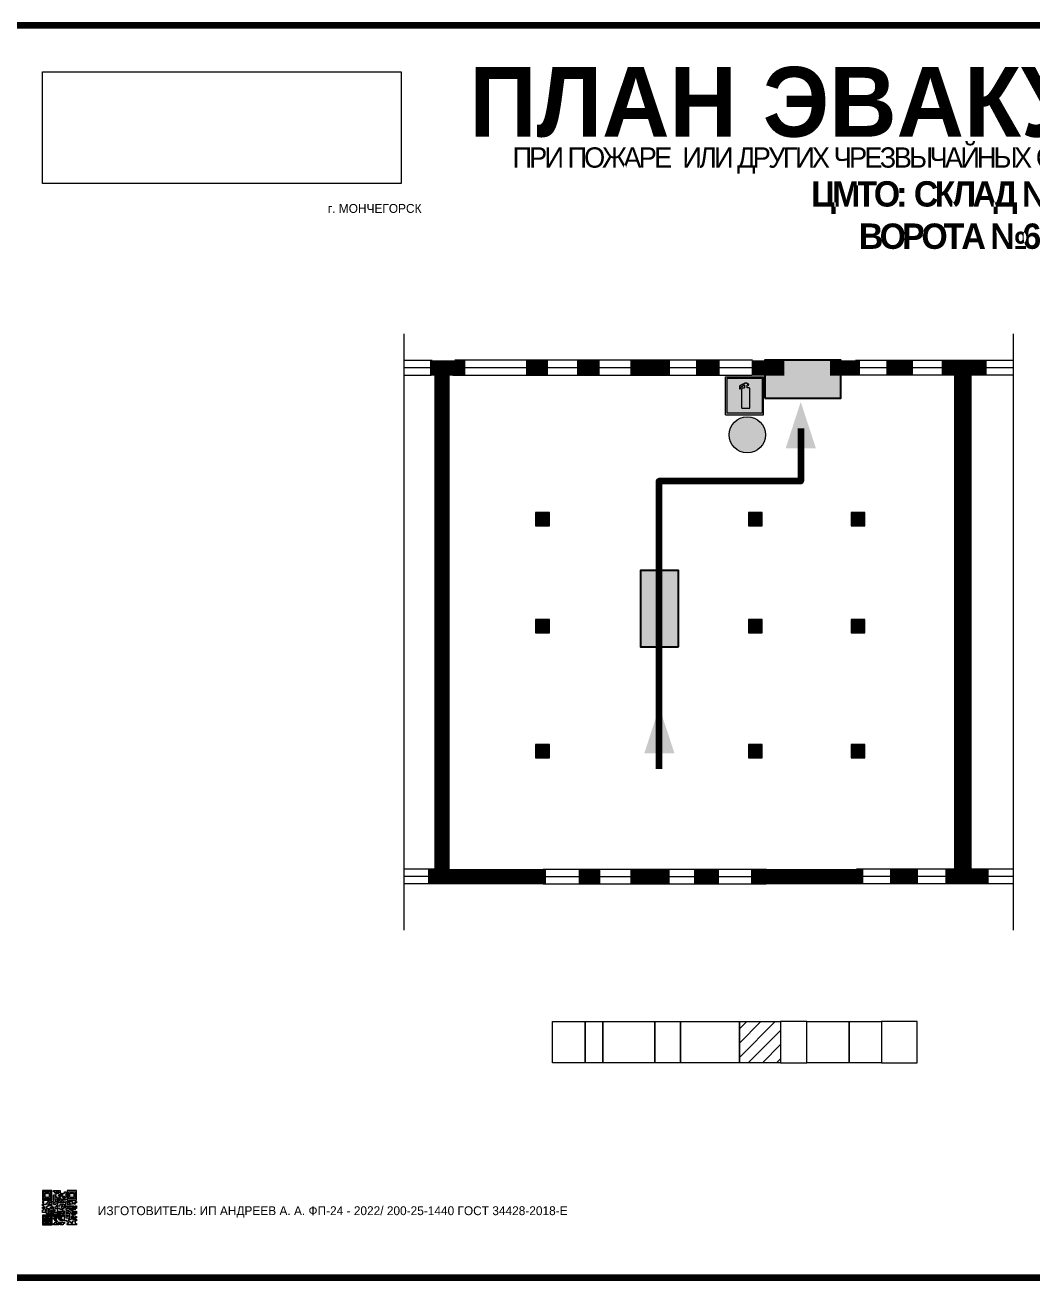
# Model space of a CAD drawing. Header units: millimetres. Extents: x 13810 to 67229, y 12374 to 21950.
# Drawn here: x 31305.3 to 31622.7, y 18692 to 19087 of the extents above; entities that cross this region are included whole.
import ezdxf

# ---------------------------------------------------------------- set-up
doc = ezdxf.new("R2010")
doc.units = ezdxf.units.MM
doc.layers.add('План_Штампы', color=7, linetype='Continuous')
doc.styles.add('обычный', font='arial.ttf')
picture_1 = doc.add_image_def('image1.jpg', size_in_pixel=(337, 105))

# ---------------------------------------------------------------- blocks, each defined once
blk = doc.blocks.new('QR')
at = {"lineweight": 0}
h = blk.add_hatch(color=256, dxfattribs=at)
h.dxf.hatch_style = 1
h.paths.add_polyline_path([(9241.16, 2687.38), (9242.01, 2687.38), (9242.01, 2687.83), (9241.59, 2687.83), (9241.59, 2688.68), (9239.45, 2688.68), (9239.45, 2688.25), (9239.86, 2688.25), (9239.86, 2687.83), (9240.29, 2687.83), (9240.29, 2688.25), (9241.16, 2688.25), (9241.16, 2687.83), (9240.29, 2687.83), (9240.29, 2687.38), (9239.45, 2687.38), (9239.45, 2685.22), (9238.57, 2685.22), (9238.57, 2684.8), (9239.02, 2684.8), (9239.02, 2684.37), (9238.13, 2684.37), (9238.13, 2683.92), (9239.02, 2683.92), (9239.02, 2683.5), (9239.44, 2683.5), (9239.44, 2682.64), (9239.87, 2682.64), (9239.87, 2682.18), (9239.44, 2682.18), (9239.44, 2682.64), (9238.13, 2682.64), (9238.13, 2681.76), (9237.71, 2681.76), (9237.71, 2682.64), (9238.13, 2682.64), (9238.13, 2683.07), (9237.27, 2683.07), (9237.27, 2683.51), (9237.71, 2683.51), (9237.71, 2684.37), (9238.13, 2684.37), (9238.13, 2685.22), (9237.71, 2685.22), (9237.71, 2684.8), (9237.28, 2684.8), (9237.28, 2684.38), (9235.98, 2684.38), (9235.98, 2683.92), (9236.4, 2683.92), (9236.4, 2683.49), (9236.84, 2683.49), (9236.84, 2683.07), (9236.4, 2683.07), (9236.4, 2682.64), (9235.98, 2682.64), (9235.98, 2681.76), (9237.29, 2681.76), (9237.29, 2681.33), (9239.43, 2681.33), (9239.43, 2681.76), (9240.74, 2681.76), (9240.74, 2683.05), (9239.87, 2683.05), (9239.87, 2683.5), (9240.29, 2683.5), (9240.29, 2683.91), (9240.74, 2683.91), (9240.74, 2684.81), (9240.29, 2684.81), (9240.29, 2684.79), (9240.29, 2684.37), (9239.45, 2684.37), (9239.45, 2684.8), (9239.87, 2684.8), (9239.87, 2685.21), (9240.74, 2685.21), (9240.74, 2686.1), (9240.29, 2686.1), (9240.29, 2685.64), (9239.86, 2685.64), (9239.86, 2686.95), (9240.29, 2686.95), (9240.29, 2686.52), (9240.74, 2686.52), (9240.74, 2686.1), (9241.16, 2686.1), (9241.16, 2686.53), (9241.59, 2686.53), (9241.59, 2686.1), (9242.02, 2686.1), (9242.02, 2685.21), (9241.59, 2685.21), (9241.59, 2686.1), (9241.16, 2686.1), (9241.16, 2685.21), (9240.74, 2685.21), (9240.74, 2684.81), (9242.89, 2684.81), (9242.89, 2685.22), (9242.47, 2685.22), (9242.47, 2686.11), (9242.89, 2686.11), (9242.89, 2686.52), (9242.46, 2686.52), (9242.46, 2686.95), (9242.89, 2686.95), (9242.89, 2686.52), (9243.32, 2686.52), (9243.32, 2688.26), (9242.9, 2688.26), (9242.9, 2687.83), (9242.47, 2687.83), (9242.47, 2687.38), (9242.01, 2687.38), (9242.01, 2686.94), (9241.16, 2686.94)])
h.paths.add_polyline_path([(9239.02, 2682.18), (9239.02, 2681.76), (9238.54, 2681.76), (9238.54, 2682.18)], flags=16)
h.paths.add_polyline_path([(9237.27, 2682.65), (9237.27, 2682.19), (9236.83, 2682.19), (9236.83, 2682.65)], flags=16)
h = blk.add_hatch(color=256, dxfattribs=at)
h.dxf.hatch_style = 1
h.paths.add_polyline_path([(9238.15, 2687.83), (9236.83, 2687.83), (9236.83, 2686.52), (9238.15, 2686.52)], flags=0)
h.paths.add_polyline_path([(9239.01, 2685.65), (9239.01, 2688.68), (9235.98, 2688.68), (9235.98, 2685.65)])
h.paths.add_polyline_path([(9236.41, 2686.1), (9236.41, 2688.26), (9238.56, 2688.26), (9238.56, 2686.1)], flags=16)
h.paths.add_polyline_path([(9236.83, 2686.52), (9236.83, 2687.83), (9238.15, 2687.83), (9238.15, 2686.52)], flags=0)
h = blk.add_hatch(color=256, dxfattribs=at)
h.dxf.hatch_style = 1
h.paths.add_polyline_path([(9243.32, 2686.11), (9242.89, 2686.11), (9242.89, 2685.64), (9243.32, 2685.64)])
h.paths.add_polyline_path([(9239.02, 2683.07), (9239.02, 2683.5), (9238.56, 2683.5), (9238.56, 2683.07)])
h.paths.add_polyline_path([(9236.4, 2684.8), (9236.4, 2685.22), (9235.98, 2685.22), (9235.98, 2684.8)])
h.paths.add_polyline_path([(9236.4, 2683.07), (9236.4, 2683.49), (9235.98, 2683.49), (9235.98, 2683.07)])
h = blk.add_hatch(color=256, dxfattribs=at)
h.dxf.hatch_style = 1
h.paths.add_polyline_path([(9238.15, 2686.52), (9238.15, 2687.83), (9236.83, 2687.83), (9236.83, 2686.52)])
h.paths.add_polyline_path([(9245.91, 2686.52), (9245.91, 2687.83), (9244.59, 2687.83), (9244.59, 2686.52)], flags=0)
h.paths.add_polyline_path([(9246.77, 2685.65), (9246.77, 2688.68), (9243.74, 2688.68), (9243.74, 2685.65)])
h.paths.add_polyline_path([(9244.17, 2686.1), (9244.17, 2688.26), (9246.32, 2688.26), (9246.32, 2686.1)], flags=16)
h.paths.add_polyline_path([(9244.59, 2686.52), (9244.59, 2687.83), (9245.91, 2687.83), (9245.91, 2686.52)], flags=0)
h = blk.add_hatch(color=256, dxfattribs=at)
h.dxf.hatch_style = 1
h.paths.add_polyline_path([(9240.75, 2681.76), (9240.75, 2681.35), (9241.17, 2681.35), (9241.17, 2681.76)])
h.paths.add_polyline_path([(9241.6, 2682.18), (9241.17, 2682.18), (9241.17, 2681.76), (9241.6, 2681.76)])
h.paths.add_polyline_path([(9242.47, 2681.34), (9242.47, 2682.19), (9242.02, 2682.19), (9242.02, 2681.76), (9241.6, 2681.76), (9241.6, 2681.34)])
h.paths.add_polyline_path([(9239.87, 2678.3), (9239.44, 2678.3), (9239.44, 2677.89), (9241.17, 2677.89), (9241.17, 2678.3), (9240.28, 2678.3), (9240.28, 2678.73), (9239.87, 2678.73)])
h.paths.add_polyline_path([(9240.75, 2678.73), (9240.75, 2679.19), (9240.28, 2679.19), (9240.28, 2678.73)])
h.paths.add_polyline_path([(9241.6, 2678.73), (9241.17, 2678.73), (9241.17, 2678.3), (9241.6, 2678.3)])
h.paths.add_polyline_path([(9242.02, 2678.3), (9241.6, 2678.3), (9241.6, 2677.89), (9242.48, 2677.89), (9242.48, 2678.31), (9242.9, 2678.31), (9242.9, 2678.73), (9242.02, 2678.73)])
h.paths.add_polyline_path([(9246.36, 2684.37), (9246.36, 2684.79), (9245.93, 2684.79), (9245.93, 2684.37)])
h.paths.add_polyline_path([(9246.78, 2685.2), (9246.36, 2685.2), (9246.36, 2684.79), (9246.78, 2684.79)])
h.paths.add_polyline_path([(9245.91, 2687.83), (9244.59, 2687.83), (9244.59, 2686.52), (9245.91, 2686.52)])
h = blk.add_hatch(color=256, dxfattribs=at)
h.dxf.hatch_style = 1
h.paths.add_polyline_path([(9243.32, 2682.64), (9243.32, 2683.07), (9244.62, 2683.07), (9244.62, 2684.37), (9243.74, 2684.37), (9243.74, 2684.8), (9244.62, 2684.8), (9244.62, 2684.37), (9245.48, 2684.37), (9245.48, 2685.22), (9243.32, 2685.22), (9243.32, 2683.5), (9242.89, 2683.5), (9242.89, 2683.06), (9242.01, 2683.06), (9242.01, 2683.91), (9242.47, 2683.91), (9242.47, 2683.5), (9242.89, 2683.5), (9242.89, 2684.38), (9241.59, 2684.38), (9241.59, 2683.91), (9240.74, 2683.91), (9240.74, 2683.05), (9241.59, 2683.05), (9241.59, 2682.64), (9242.47, 2682.64), (9242.47, 2682.19), (9242.91, 2682.19), (9242.91, 2681.34), (9242.48, 2681.34), (9242.48, 2680.91), (9242.91, 2680.91), (9242.91, 2679.17), (9243.75, 2679.17), (9243.75, 2678.73), (9244.2, 2678.73), (9244.2, 2678.3), (9243.75, 2678.3), (9243.75, 2677.88), (9246.78, 2677.88), (9246.78, 2678.3), (9246.35, 2678.3), (9246.35, 2679.19), (9245.48, 2679.19), (9245.48, 2678.31), (9245.05, 2678.31), (9245.05, 2678.73), (9244.62, 2678.73), (9244.62, 2679.19), (9244.2, 2679.19), (9244.2, 2679.61), (9245.05, 2679.61), (9245.05, 2680.46), (9245.48, 2680.46), (9245.48, 2681.34), (9245.04, 2681.34), (9245.04, 2681.76), (9244.63, 2681.76), (9244.63, 2682.19), (9244.21, 2682.19), (9244.21, 2681.76), (9243.32, 2681.76), (9243.32, 2682.19), (9244.21, 2682.19), (9244.21, 2682.64)])
h.paths.add_polyline_path([(9243.75, 2683.49), (9243.75, 2683.92), (9244.21, 2683.92), (9244.21, 2683.49)], flags=16)
h.paths.add_polyline_path([(9243.32, 2681.34), (9244.63, 2681.34), (9244.63, 2680.04), (9243.32, 2680.04)], flags=16)
h.paths.add_polyline_path([(9243.76, 2680.89), (9244.18, 2680.89), (9244.18, 2680.48), (9243.76, 2680.48)], flags=0)
h = blk.add_hatch(color=256, dxfattribs=at)
h.dxf.hatch_style = 1
h.paths.add_polyline_path([(9246.36, 2683.07), (9246.78, 2683.07), (9246.78, 2683.92), (9246.36, 2683.92), (9246.36, 2683.49), (9245.92, 2683.49), (9245.92, 2683.92), (9245.06, 2683.92), (9245.06, 2683.49), (9245.48, 2683.49), (9245.48, 2683.07), (9244.62, 2683.07), (9244.62, 2682.65), (9245.05, 2682.65), (9245.05, 2682.18), (9245.48, 2682.18), (9245.48, 2682.65), (9246.36, 2682.65)])
h.paths.add_polyline_path([(9246.78, 2682.18), (9246.36, 2682.18), (9246.36, 2681.75), (9245.92, 2681.75), (9245.92, 2682.18), (9245.48, 2682.18), (9245.48, 2681.34), (9245.48, 2681.34), (9245.94, 2681.34), (9245.94, 2680.91), (9246.36, 2680.91), (9246.36, 2681.34), (9246.78, 2681.34)])
h = blk.add_hatch(color=256, dxfattribs=at)
h.dxf.hatch_style = 1
h.paths.add_polyline_path([(9235.98, 2680.9), (9235.98, 2677.86), (9239.02, 2677.86), (9239.02, 2680.9)])
h.paths.add_polyline_path([(9238.57, 2680.48), (9238.57, 2678.32), (9236.41, 2678.32), (9236.41, 2680.48)], flags=16)
h.paths.add_polyline_path([(9238.15, 2680.05), (9238.15, 2678.74), (9236.83, 2678.74), (9236.83, 2680.05)], flags=0)
h = blk.add_hatch(color=256, dxfattribs=at)
h.dxf.hatch_style = 1
h.paths.add_polyline_path([(9238.15, 2680.05), (9236.83, 2680.05), (9236.83, 2678.74), (9238.15, 2678.74)])
h = blk.add_hatch(color=256, dxfattribs=at)
h.dxf.hatch_style = 1
h.paths.add_polyline_path([(9242.02, 2680.46), (9242.48, 2680.46), (9242.48, 2680.91), (9241.58, 2680.91), (9241.58, 2681.35), (9241.17, 2681.35), (9241.17, 2680.91), (9240.75, 2680.91), (9240.75, 2681.33), (9239.43, 2681.33), (9239.43, 2680.46), (9239.86, 2680.46), (9239.86, 2680.92), (9240.3, 2680.92), (9240.3, 2680.46), (9239.86, 2680.46), (9239.86, 2680.04), (9239.44, 2680.04), (9239.44, 2679.62), (9239.86, 2679.62), (9239.86, 2679.19), (9240.29, 2679.19), (9240.29, 2680.03), (9241.18, 2680.03), (9241.18, 2680.47), (9241.6, 2680.47), (9241.6, 2680.03), (9241.18, 2680.03), (9241.18, 2679.61), (9241.6, 2679.61), (9241.6, 2679.19), (9242.47, 2679.19), (9242.47, 2679.6), (9242.02, 2679.6)])
h = blk.add_hatch(color=256, dxfattribs=at)
h.dxf.hatch_style = 1
h.paths.add_polyline_path([(9244.18, 2680.48), (9244.18, 2680.89), (9243.76, 2680.89), (9243.76, 2680.48)])
h = blk.add_hatch(color=256, dxfattribs=at)
h.dxf.hatch_style = 1
h.paths.add_polyline_path([(9245.93, 2680.04), (9245.93, 2680.46), (9245.48, 2680.46), (9245.48, 2679.62), (9246.35, 2679.62), (9246.35, 2680.04)])
h.paths.add_polyline_path([(9246.78, 2680.04), (9246.78, 2680.46), (9246.35, 2680.46), (9246.35, 2680.04)])
h.paths.add_polyline_path([(9246.78, 2679.18), (9246.78, 2679.62), (9246.35, 2679.62), (9246.35, 2679.18)])
for points in [[(9237.71, 2685.22), (9238.13, 2685.22), (9238.13, 2684.37), (9237.71, 2684.37), (9237.71, 2683.51), (9237.27, 2683.51), (9237.27, 2683.07), (9238.13, 2683.07), (9238.13, 2682.64), (9237.71, 2682.64), (9237.71, 2681.76), (9238.13, 2681.76), (9238.13, 2682.64), (9239.44, 2682.64), (9239.44, 2683.5), (9239.02, 2683.5), (9239.02, 2683.07), (9238.56, 2683.07), (9238.56, 2683.5), (9239.02, 2683.5), (9239.02, 2683.92), (9238.13, 2683.92), (9238.13, 2684.37), (9239.02, 2684.37), (9239.02, 2684.8), (9238.57, 2684.8), (9238.57, 2685.22), (9239.45, 2685.22), (9239.45, 2687.38), (9240.29, 2687.38), (9240.29, 2687.83), (9239.86, 2687.83), (9239.86, 2688.25), (9239.45, 2688.25), (9239.45, 2688.68), (9241.59, 2688.68), (9241.59, 2687.83), (9242.01, 2687.83), (9242.01, 2687.38), (9242.47, 2687.38), (9242.47, 2687.83), (9242.9, 2687.83), (9242.9, 2688.26), (9243.32, 2688.26), (9243.32, 2686.52), (9242.89, 2686.52), (9242.89, 2686.11), (9243.32, 2686.11), (9243.32, 2685.64), (9242.89, 2685.64), (9242.89, 2686.11), (9242.47, 2686.11), (9242.47, 2685.22), (9242.89, 2685.22), (9242.89, 2684.81), (9240.74, 2684.81), (9240.74, 2683.91), (9241.59, 2683.91), (9241.59, 2684.38), (9242.89, 2684.38), (9242.89, 2683.5), (9242.47, 2683.5), (9242.47, 2683.91), (9242.01, 2683.91), (9242.01, 2683.06), (9242.89, 2683.06), (9242.89, 2683.5), (9243.32, 2683.5), (9243.32, 2685.22), (9245.48, 2685.22), (9245.48, 2684.37), (9244.62, 2684.37), (9244.62, 2683.07), (9245.48, 2683.07), (9245.48, 2683.49), (9245.06, 2683.49), (9245.06, 2683.92), (9245.92, 2683.92), (9245.92, 2683.49), (9246.36, 2683.49), (9246.36, 2683.92), (9246.78, 2683.92), (9246.78, 2683.07), (9246.36, 2683.07), (9246.36, 2682.65), (9245.48, 2682.65), (9245.48, 2682.18), (9245.92, 2682.18), (9245.92, 2681.75), (9246.36, 2681.75), (9246.36, 2682.18), (9246.78, 2682.18), (9246.78, 2681.34), (9246.36, 2681.34), (9246.36, 2680.91), (9245.94, 2680.91), (9245.94, 2681.34), (9245.48, 2681.34), (9245.48, 2680.46), (9245.93, 2680.46), (9245.93, 2680.04), (9246.35, 2680.04), (9246.35, 2680.46), (9246.78, 2680.46), (9246.78, 2680.04), (9246.78, 2680.04), (9246.35, 2680.04), (9246.35, 2679.62), (9246.78, 2679.62), (9246.78, 2679.18), (9246.35, 2679.18), (9246.35, 2678.3), (9246.78, 2678.3), (9246.78, 2677.88), (9243.75, 2677.88), (9243.75, 2678.3), (9244.2, 2678.3), (9244.2, 2678.73), (9243.75, 2678.73), (9243.75, 2679.17), (9242.91, 2679.17), (9242.91, 2680.91), (9242.48, 2680.91), (9242.48, 2680.46), (9242.02, 2680.46), (9242.02, 2679.6), (9242.47, 2679.6), (9242.47, 2679.19), (9241.6, 2679.19), (9241.6, 2679.61), (9241.18, 2679.61), (9241.18, 2680.03), (9240.29, 2680.03), (9240.29, 2679.19), (9240.75, 2679.19), (9240.75, 2678.73), (9240.28, 2678.73), (9240.28, 2678.3), (9241.17, 2678.3), (9241.17, 2678.73), (9241.6, 2678.73), (9241.6, 2678.3), (9242.02, 2678.3), (9242.02, 2678.73), (9242.9, 2678.73), (9242.9, 2678.31), (9242.48, 2678.31), (9242.48, 2677.89), (9241.6, 2677.89), (9241.6, 2678.3), (9241.17, 2678.3), (9241.17, 2677.89), (9239.44, 2677.89), (9239.44, 2678.3), (9239.87, 2678.3), (9239.87, 2678.73), (9240.28, 2678.73), (9240.28, 2679.19), (9240.29, 2679.19), (9239.86, 2679.19), (9239.86, 2679.62), (9239.44, 2679.62), (9239.44, 2680.04), (9239.86, 2680.04), (9239.86, 2680.46), (9239.43, 2680.46), (9239.43, 2681.33), (9237.29, 2681.33), (9237.29, 2681.76), (9235.98, 2681.76), (9235.98, 2682.64), (9236.4, 2682.64), (9236.4, 2683.07), (9235.98, 2683.07), (9235.98, 2683.49), (9236.4, 2683.49), (9236.4, 2683.92), (9235.98, 2683.92), (9235.98, 2684.38), (9237.28, 2684.38), (9237.28, 2684.8), (9237.71, 2684.8), (9237.71, 2685.22), (9237.92, 2685.22)], [(9240.74, 2686.1), (9240.74, 2686.52), (9240.29, 2686.52), (9240.29, 2686.95), (9239.86, 2686.95), (9239.86, 2685.64), (9240.29, 2685.64), (9240.29, 2686.1), (9240.74, 2686.1), (9240.74, 2686.52)], [(9240.74, 2683.05), (9240.74, 2681.76), (9239.43, 2681.76), (9239.43, 2681.33), (9240.75, 2681.33), (9240.75, 2681.35), (9240.75, 2680.91), (9241.17, 2680.91), (9241.17, 2681.35), (9241.58, 2681.35), (9241.58, 2680.91), (9242.48, 2680.91), (9242.48, 2681.34), (9242.91, 2681.34), (9242.91, 2682.19), (9242.47, 2682.19), (9242.47, 2682.64), (9241.59, 2682.64), (9241.59, 2683.05), (9240.74, 2683.05)], [(9240.74, 2685.21), (9239.87, 2685.21), (9239.87, 2684.8), (9239.45, 2684.8), (9239.45, 2684.37), (9240.29, 2684.37), (9240.29, 2684.79), (9240.29, 2684.81), (9240.74, 2684.81), (9240.74, 2685.21), (9239.87, 2685.21)], [(9240.74, 2683.91), (9240.29, 2683.91), (9240.29, 2683.5), (9239.87, 2683.5), (9239.87, 2683.05), (9240.74, 2683.05), (9240.74, 2683.91)], [(9241.6, 2681.76), (9242.02, 2681.76), (9242.02, 2682.19), (9242.47, 2682.19), (9242.47, 2681.34), (9241.6, 2681.34), (9241.6, 2681.76)], [(9244.62, 2683.07), (9243.32, 2683.07), (9243.32, 2682.64), (9244.21, 2682.64), (9244.21, 2682.19), (9243.32, 2682.19), (9243.32, 2681.76), (9244.21, 2681.76), (9244.21, 2682.19), (9244.63, 2682.19), (9244.63, 2681.76), (9245.04, 2681.76), (9245.04, 2681.34), (9245.48, 2681.34)], [(9244.62, 2684.37), (9244.62, 2684.8), (9243.74, 2684.8), (9243.74, 2684.37), (9244.62, 2684.37)], [(9245.48, 2682.18), (9245.05, 2682.18), (9245.05, 2682.65), (9244.62, 2682.65), (9244.62, 2683.07)], [(9245.48, 2682.18), (9245.48, 2681.34)], [(9239.86, 2680.46), (9239.86, 2680.92), (9240.3, 2680.92), (9240.3, 2680.46), (9239.86, 2680.46)], [(9245.48, 2680.46), (9245.05, 2680.46), (9245.05, 2679.61), (9244.2, 2679.61), (9244.2, 2679.19), (9244.62, 2679.19), (9244.62, 2678.73), (9245.05, 2678.73), (9245.05, 2678.31), (9245.48, 2678.31), (9245.48, 2679.19), (9246.35, 2679.19), (9246.35, 2679.07)], [(9246.35, 2679.62), (9245.48, 2679.62), (9245.48, 2680.46)], [(9245.48, 2680.46), (9245.48, 2679.62), (9246.35, 2679.62), (9246.35, 2680.04), (9245.93, 2680.04), (9245.93, 2680.46), (9245.48, 2680.46), (9245.48, 2679.62)], [(9246.35, 2679.62), (9246.35, 2679.18)]]:
    blk.add_lwpolyline(points, dxfattribs=at)
for points in [[(9235.98, 2685.65), (9239.01, 2685.65), (9239.01, 2688.68), (9235.98, 2688.68)], [(9236.41, 2688.26), (9238.56, 2688.26), (9238.56, 2686.1), (9236.41, 2686.1)], [(9236.83, 2687.83), (9238.15, 2687.83), (9238.15, 2686.52), (9236.83, 2686.52)], [(9240.29, 2687.83), (9241.16, 2687.83), (9241.16, 2688.25), (9240.29, 2688.25)], [(9240.29, 2688.25), (9241.16, 2688.25), (9241.16, 2687.83), (9240.29, 2687.83)], [(9241.16, 2686.1), (9240.74, 2686.1), (9240.74, 2685.21), (9241.16, 2685.21)], [(9242.01, 2687.38), (9241.16, 2687.38), (9241.16, 2686.94), (9242.01, 2686.94)], [(9241.16, 2687.38), (9242.01, 2687.38), (9242.01, 2686.94), (9241.16, 2686.94)], [(9241.16, 2686.53), (9241.59, 2686.53), (9241.59, 2686.1), (9241.16, 2686.1)], [(9241.59, 2686.1), (9242.02, 2686.1), (9242.02, 2685.21), (9241.59, 2685.21)], [(9242.89, 2686.52), (9242.46, 2686.52), (9242.46, 2686.95), (9242.89, 2686.95)], [(9243.74, 2685.65), (9246.77, 2685.65), (9246.77, 2688.68), (9243.74, 2688.68)], [(9244.17, 2688.26), (9246.32, 2688.26), (9246.32, 2686.1), (9244.17, 2686.1)], [(9244.59, 2687.83), (9245.91, 2687.83), (9245.91, 2686.52), (9244.59, 2686.52)], [(9235.98, 2684.8), (9236.4, 2684.8), (9236.4, 2685.22), (9235.98, 2685.22)], [(9236.4, 2683.07), (9236.84, 2683.07), (9236.84, 2683.49), (9236.4, 2683.49)], [(9236.83, 2682.19), (9237.27, 2682.19), (9237.27, 2682.65), (9236.83, 2682.65)], [(9238.54, 2682.18), (9239.02, 2682.18), (9239.02, 2681.76), (9238.54, 2681.76)], [(9239.44, 2682.64), (9239.87, 2682.64), (9239.87, 2682.18), (9239.44, 2682.18)], [(9241.17, 2682.18), (9241.6, 2682.18), (9241.6, 2681.76), (9241.17, 2681.76)], [(9243.75, 2683.92), (9244.21, 2683.92), (9244.21, 2683.49), (9243.75, 2683.49)], [(9245.93, 2684.79), (9246.36, 2684.79), (9246.36, 2684.37), (9245.93, 2684.37)], [(9246.36, 2685.2), (9246.78, 2685.2), (9246.78, 2684.79), (9246.36, 2684.79)], [(9235.98, 2677.86), (9239.02, 2677.86), (9239.02, 2680.9), (9235.98, 2680.9)], [(9236.41, 2680.48), (9238.57, 2680.48), (9238.57, 2678.32), (9236.41, 2678.32)], [(9236.83, 2680.05), (9238.15, 2680.05), (9238.15, 2678.74), (9236.83, 2678.74)], [(9240.75, 2681.76), (9241.17, 2681.76), (9241.17, 2681.35), (9240.75, 2681.35)], [(9241.18, 2680.03), (9241.6, 2680.03), (9241.6, 2680.47), (9241.18, 2680.47)], [(9243.32, 2680.04), (9244.63, 2680.04), (9244.63, 2681.34), (9243.32, 2681.34)], [(9243.76, 2680.89), (9244.18, 2680.89), (9244.18, 2680.48), (9243.76, 2680.48)]]:
    blk.add_lwpolyline(points, close=True, dxfattribs=at)
blk = doc.blocks.new('A$C7B4425F7')
at = {"true_color": 0xffffff}
blk.add_hatch(color=7, dxfattribs=at).paths.add_polyline_path([(0, 0), (-16, 0), (-16, -8), (0, -8)])
h = blk.add_hatch(color=126)
h.paths.add_polyline_path([(-0.2, -0.2), (-15.8, -0.2), (-15.8, -7.8), (-0.2, -7.8)])
h.paths.add_polyline_path([(-11.76, -2.03), (-11.76, -3.66), (-11.17, -3.66, -0.568275), (-11.17, -6.18), (-12.58, -6.18), (-12.58, -2.03)], flags=16)
h.paths.add_polyline_path([(-13.33, -4.12, -0.495768), (-13.59, -6.18), (-15.03, -6.18), (-15.03, -2.03), (-13.59, -2.03, -0.487973)], flags=16)
h.paths.add_polyline_path([(-10.25, -2.03), (-9.48, -2.03), (-9.48, -6.18), (-10.25, -6.18)], flags=16)
h.paths.add_polyline_path([(-13.84, -3.69), (-14.24, -3.69), (-14.24, -3.03), (-13.9, -3.03, -0.692621)], flags=0)
h.paths.add_polyline_path([(-9.15, -2.03), (-8.4, -2.03), (-8.04, -3.07), (-7.68, -2.03), (-6.93, -2.03), (-7.64, -4.1), (-6.93, -6.18), (-7.68, -6.18), (-8.04, -5.14), (-8.4, -6.18), (-9.15, -6.18), (-8.44, -4.1)], flags=16)
h.paths.add_polyline_path([(-11.76, -4.46), (-11.42, -4.46, -0.692621), (-11.36, -5.12), (-11.76, -5.12)], flags=0)
h.paths.add_polyline_path([(-13.9, -5.2), (-14.24, -5.2), (-14.24, -4.55), (-13.84, -4.55, -0.708038)], flags=0)
edge = h.paths.add_edge_path(flags=16)
edge.add_ellipse((-5.51, -4.08), major_axis=(0, 2.05), ratio=0.586184, start_angle=0, end_angle=360)
edge = h.paths.add_edge_path(flags=0)
edge.add_ellipse((-5.51, -4.08), major_axis=(0, 1.14), ratio=0.454828, start_angle=0, end_angle=360)
h.paths.add_polyline_path([(-4.13, -4.96, 0.377264), (-3.48, -4.52, 0.0555), (-3.16, -2.03), (-1.66, -2.03), (-1.66, -4.96), (-0.96, -4.96), (-0.96, -7.01), (-1.75, -7.01), (-1.75, -6.18), (-3.3, -6.18), (-3.3, -7.02), (-4.13, -7.02)], flags=16)
h.paths.add_polyline_path([(-2.73, -2.91), (-2.28, -2.91), (-2.28, -4.96), (-3.05, -4.96, 0.079136)], flags=0)
at = {"color": 126}
blk.add_lwpolyline([(-16, -8), (0, -8), (0, 0), (-16, 0)], close=True, dxfattribs=at)
blk = doc.blocks.new('A$C7B8C2D5B')
at = {"lineweight": 0}
h = blk.add_hatch(color=5, dxfattribs=at)
h.dxf.hatch_style = 1
h.paths.add_polyline_path([(1.4, -3.02, 1), (-2.11, -3.02, 1)])
at = {"color": 5, "lineweight": 0}
blk.add_circle((-0.36, -3.02), 1.75, dxfattribs=at)
blk = doc.blocks.new('A$C3AD82952')
at = {"true_color": 0xf5f5ff}
h = blk.add_hatch(color=7, dxfattribs=at)
h.dxf.hatch_style = 1
h.paths.add_polyline_path([(8.21, 8.73, 0.414214), (7.89, 9.05), (7.22, 9.05), (7.22, 9.92), (7.59, 9.92, 1), (7.57, 10.36), (7.22, 10.36), (7.22, 10.6), (6.43, 10.6), (6.43, 10.36), (6.01, 10.36), (4.74, 9.59), (4.74, 8.69), (4.98, 8.73), (4.98, 9.26), (6.12, 9.91), (6.43, 9.91), (6.43, 9.05), (5.76, 9.05, 0.414214), (5.44, 8.73), (5.44, 2.2), (8.21, 2.2)], flags=0)
h.paths.add_polyline_path([(12.8, 12.8), (0, 12.8), (0, 0), (12.8, 0)])
h.paths.add_polyline_path([(0.51, 12.29), (12.29, 12.29), (12.29, 0.51), (0.51, 0.51)], flags=16)
h.paths.add_polyline_path([(4.74, 9.59), (6.01, 10.36), (6.43, 10.36), (6.43, 10.6), (7.22, 10.6), (7.22, 10.36), (7.59, 10.36, -0.94586), (7.59, 9.92), (7.22, 9.92), (7.22, 9.05), (7.89, 9.05, -0.414214), (8.21, 8.73), (8.21, 2.2), (5.44, 2.2), (5.44, 8.73, -0.414214), (5.76, 9.05), (6.43, 9.05), (6.43, 9.91), (6.12, 9.91), (4.98, 9.26), (4.98, 8.73), (4.74, 8.69)], flags=0)
h = blk.add_hatch(color=242)
h.dxf.hatch_style = 1
h.paths.add_polyline_path([(12.29, 12.29), (0.51, 12.29), (0.51, 0.51), (12.29, 0.51)])
h.paths.add_polyline_path([(4.74, 8.69), (4.74, 9.59), (6.01, 10.36), (6.43, 10.36), (6.43, 10.6), (7.22, 10.6), (7.22, 10.36), (7.59, 10.36, -0.94586), (7.59, 9.92), (7.22, 9.92), (7.22, 9.05), (7.89, 9.05, -0.414214), (8.21, 8.73), (8.21, 2.2), (5.44, 2.2), (5.44, 8.73, -0.414214), (5.76, 9.05), (6.43, 9.05), (6.43, 9.91), (6.12, 9.91), (4.98, 9.26), (4.98, 8.73)], flags=16)
h = blk.add_hatch(color=7, dxfattribs=at)
h.dxf.hatch_style = 1
h.paths.add_polyline_path([(8.21, 8.73, 0.414214), (7.89, 9.05), (7.22, 9.05), (7.22, 9.92), (7.59, 9.92, 1), (7.57, 10.36), (7.22, 10.36), (7.22, 10.6), (6.43, 10.6), (6.43, 10.36), (6.01, 10.36), (4.74, 9.59), (4.74, 8.69), (4.98, 8.73), (4.98, 9.26), (6.12, 9.91), (6.43, 9.91), (6.43, 9.05), (5.76, 9.05, 0.414214), (5.44, 8.73), (5.44, 2.2), (8.21, 2.2)])
at = {"color": 242, "lineweight": 5}
for p, q in [((0, 0), (0, 12.8)), ((0, 12.8), (12.8, 12.8)), ((12.8, 0), (12.8, 12.8)), ((6.01, 10.36), (4.74, 9.59)), ((4.74, 9.59), (4.74, 8.69)), ((4.74, 8.69), (4.98, 8.73)), ((4.98, 9.26), (6.12, 9.91)), ((4.98, 8.73), (4.98, 9.26)), ((5.44, 2.2), (5.44, 8.73)), ((5.76, 9.05), (6.43, 9.05)), ((6.01, 10.36), (6.43, 10.36)), ((6.12, 9.91), (6.43, 9.91)), ((7.22, 10.6), (6.43, 10.6)), ((6.43, 10.6), (6.43, 10.36)), ((6.43, 9.91), (6.43, 9.05)), ((7.22, 10.36), (7.22, 10.6)), ((7.59, 10.36), (7.22, 10.36)), ((7.22, 9.05), (7.22, 9.92)), ((7.59, 9.92), (7.22, 9.92)), ((7.89, 9.05), (7.22, 9.05)), ((8.21, 2.2), (8.21, 8.73)), ((0, 0), (12.8, 0)), ((5.44, 2.2), (8.21, 2.2))]:
    blk.add_line(p, q, dxfattribs=at)
blk.add_lwpolyline([(0.51, 12.29), (12.29, 12.29), (12.29, 0.51), (0.51, 0.51)], close=True, dxfattribs=at)
for centre, radius, start, end in [((5.76, 8.73), 0.32, 90, 180), ((7.58, 10.14), 0.223, 273.1875, 86.8125), ((7.89, 8.73), 0.32, 0, 90)]:
    blk.add_arc(centre, radius, start, end, dxfattribs=at)
blk = doc.blocks.new('A$C32E8229D')
at = {"true_color": 0xffffff}
blk.add_hatch(color=7, dxfattribs=at).paths.add_polyline_path([(0, 0), (0, -8), (16, -8), (16, 0)])
h = blk.add_hatch(color=126)
h.paths.add_polyline_path([(0.2, -0.2), (15.8, -0.2), (15.8, -7.8), (0.2, -7.8)])
h.paths.add_polyline_path([(13.49, -2.05), (12.08, -2.05), (11.37, -2.63, 0.162397), (11.29, -2.84), (11.29, -3.63), (10.35, -3.63), (10.35, -4.05), (11.68, -4.05), (11.68, -3.48), (12.26, -4.28), (11.29, -5.1), (11.29, -6.78), (11.85, -6.78), (11.85, -5.44), (12.8, -4.64), (12.8, -5.94), (14.46, -5.94), (14.46, -5.39), (13.45, -5.39), (13.45, -3.97), (12.46, -2.59), (13.15, -2.59), (13.69, -3.34), (14.18, -3)], flags=16)
h.paths.add_polyline_path([(10.74, -1.82, 1), (11.8, -1.82, 1)], flags=16)
h.paths.add_polyline_path([(9.39, -3.59), (5.99, -3.59), (6.56, -3.03), (5.91, -3.03), (5.1, -3.83), (5.91, -4.64), (6.56, -4.64), (5.99, -4.09), (9.39, -4.09)], flags=16)
h.paths.add_polyline_path([(4.29, -1.08), (1.72, -1.08), (1.72, -6.6), (4.29, -6.6)], flags=16)
at = {"color": 126}
blk.add_lwpolyline([(16, -8), (0, -8), (0, 0), (16, 0)], close=True, dxfattribs=at)

msp = doc.modelspace()

# ---------------------------------------------------------------- hatches: boundary and pattern name
at = {"lineweight": 0}
h = msp.add_hatch(color=256, dxfattribs=at)
h.dxf.hatch_style = 1
h.paths.add_polyline_path([(31470.58, 18933.36), (31466.24, 18933.36), (31466.24, 18929.14), (31470.58, 18929.14)])
h = msp.add_hatch(color=256, dxfattribs=at)
h.dxf.hatch_style = 1
h.paths.add_polyline_path([(31537.67, 18933.36), (31533.32, 18933.36), (31533.32, 18929.14), (31537.67, 18929.14)])
h = msp.add_hatch(color=256, dxfattribs=at)
h.dxf.hatch_style = 1
h.paths.add_polyline_path([(31570.06, 18933.36), (31565.71, 18933.36), (31565.71, 18929.14), (31570.06, 18929.14)])
h = msp.add_hatch(color=256, dxfattribs=at)
h.dxf.hatch_style = 1
h.paths.add_polyline_path([(31470.58, 18899.63), (31466.24, 18899.63), (31466.24, 18895.42), (31470.58, 18895.42)])
h = msp.add_hatch(color=256, dxfattribs=at)
h.dxf.hatch_style = 1
h.paths.add_polyline_path([(31537.67, 18899.63), (31533.32, 18899.63), (31533.32, 18895.42), (31537.67, 18895.42)])
h = msp.add_hatch(color=256, dxfattribs=at)
h.dxf.hatch_style = 1
h.paths.add_polyline_path([(31570.06, 18899.63), (31565.71, 18899.63), (31565.71, 18895.42), (31570.06, 18895.42)])
h = msp.add_hatch(color=256, dxfattribs=at)
h.dxf.hatch_style = 1
h.paths.add_polyline_path([(31470.58, 18860.19), (31466.24, 18860.19), (31466.24, 18855.98), (31470.58, 18855.98)])
h = msp.add_hatch(color=256, dxfattribs=at)
h.dxf.hatch_style = 1
h.paths.add_polyline_path([(31537.67, 18860.19), (31533.32, 18860.19), (31533.32, 18855.98), (31537.67, 18855.98)])
h = msp.add_hatch(color=256, dxfattribs=at)
h.dxf.hatch_style = 1
h.paths.add_polyline_path([(31570.06, 18860.19), (31565.71, 18860.19), (31565.71, 18855.98), (31570.06, 18855.98)])
at = {"lineweight": 0, "true_color": 0x000000}
h = msp.add_hatch(dxfattribs=at)
h.set_pattern_fill('ANSI31', color=18)
h.set_pattern_definition([(45, (12974.4972, -2506.457), (-2.24506403, 2.24506403), [])])
h.paths.add_polyline_path([(31543.48, 18772.85), (31530.48, 18772.85), (31530.48, 18759.83), (31543.48, 18759.83)])

# ---------------------------------------------------------------- linework, layer by layer
at = {"color": 2, "lineweight": 100}
msp.add_lwpolyline([(31289.29, 19087.03), (31889.29, 19087.03), (31889.29, 18692.03), (31289.29, 18692.03)], close=True, dxfattribs=at)
at = {"lineweight": 0}
for points in [[(31424.74, 18989.64), (31424.74, 18801.67)], [(31616.76, 18989.64), (31616.76, 18801.67)], [(31433.67, 18981.29), (31424.74, 18981.29)], [(31534.57, 18981.33), (31440.81, 18981.33)], [(31601.4, 18981.3), (31567.06, 18981.3)], [(31616.76, 18981.3), (31599.54, 18981.3)], [(31432.95, 18978.94), (31424.74, 18978.94)], [(31432.95, 18978.94), (31424.74, 18978.94)], [(31433.31, 18976.54), (31424.74, 18976.54)], [(31534.33, 18978.94), (31439.06, 18978.94)], [(31534.33, 18978.94), (31439.06, 18978.94)], [(31534.41, 18976.52), (31440.17, 18976.52)], [(31601.8, 18976.62), (31567, 18976.62)], [(31600.88, 18978.99), (31567.18, 18978.99)], [(31616.76, 18978.99), (31601.54, 18978.99)], [(31616.76, 18976.62), (31602.93, 18976.62)], [(31435.37, 18820.94), (31424.74, 18820.94)], [(31435.16, 18818.58), (31424.74, 18818.58)], [(31539.08, 18820.85), (31468.63, 18820.85)], [(31538.87, 18818.5), (31468.68, 18818.5)], [(31601.28, 18820.91), (31567.38, 18820.91)], [(31601.73, 18818.55), (31567.43, 18818.55)], [(31616.76, 18818.55), (31599.37, 18818.55)], [(31616.76, 18820.91), (31600.51, 18820.91)], [(31435.26, 18816.27), (31424.74, 18816.27)], [(31538.97, 18816.19), (31468.63, 18816.19)], [(31600.69, 18816.24), (31567.38, 18816.24)], [(31616.76, 18816.24), (31600.67, 18816.24)]]:
    msp.add_lwpolyline(points, dxfattribs=at)
at = {"lineweight": 100, "const_width": 4.86}
for points in [[(31444.06, 18978.94), (31432.95, 18978.94)], [(31436.77, 18818.55), (31436.77, 18978.94)], [(31470.13, 18978.94), (31463.27, 18978.94)], [(31486.41, 18978.94), (31479.29, 18978.94)], [(31508.57, 18978.94), (31496.08, 18978.94)], [(31524.31, 18978.94), (31516.82, 18978.94)], [(31544.61, 18978.94), (31534.33, 18978.94)], [(31568.47, 18978.94), (31559.08, 18978.94)], [(31585.21, 18978.94), (31576.84, 18978.94)], [(31603.04, 18978.94), (31594.22, 18978.94)], [(31608.46, 18978.94), (31598.86, 18978.94)], [(31600.57, 18817.77), (31600.57, 18978.15)], [(31601.29, 18817.77), (31601.29, 18978.15)], [(31432.34, 18818.55), (31444.23, 18818.55)], [(31444.23, 18818.55), (31469.49, 18818.55)], [(31479.82, 18818.55), (31486.7, 18818.55)], [(31496.08, 18818.55), (31508.51, 18818.55)], [(31516.16, 18818.55), (31524.01, 18818.55)], [(31534.14, 18818.55), (31543.33, 18818.55)], [(31543.33, 18818.55), (31569.54, 18818.55)], [(31577.95, 18818.55), (31586.75, 18818.55)], [(31595.36, 18818.55), (31603.02, 18818.55)], [(31598.89, 18818.56), (31609.09, 18818.56)]]:
    msp.add_lwpolyline(points, dxfattribs=at)
at = {"color": 126, "lineweight": 100, "true_color": 0x008754}
msp.add_lwpolyline([(31549.81, 18959.84), (31549.81, 18943.24), (31505.09, 18943.24), (31505.09, 18852.58)], dxfattribs=at)
at = {"lineweight": 0}
for points in [[(31470.58, 18933.36), (31466.24, 18933.36), (31466.24, 18929.14), (31470.58, 18929.14)], [(31537.67, 18933.36), (31533.32, 18933.36), (31533.32, 18929.14), (31537.67, 18929.14)], [(31570.06, 18933.36), (31565.71, 18933.36), (31565.71, 18929.14), (31570.06, 18929.14)], [(31470.58, 18899.63), (31466.24, 18899.63), (31466.24, 18895.42), (31470.58, 18895.42)], [(31537.67, 18899.63), (31533.32, 18899.63), (31533.32, 18895.42), (31537.67, 18895.42)], [(31570.06, 18899.63), (31565.71, 18899.63), (31565.71, 18895.42), (31570.06, 18895.42)], [(31470.58, 18860.19), (31466.24, 18860.19), (31466.24, 18855.98), (31470.58, 18855.98)], [(31537.67, 18860.19), (31533.32, 18860.19), (31533.32, 18855.98), (31537.67, 18855.98)], [(31570.06, 18860.19), (31565.71, 18860.19), (31565.71, 18855.98), (31570.06, 18855.98)], [(31471.6, 18772.85), (31481.91, 18772.85), (31481.91, 18759.83), (31471.6, 18759.83)], [(31481.91, 18772.85), (31487.46, 18772.85), (31487.46, 18759.83), (31481.91, 18759.83)], [(31487.46, 18772.85), (31503.81, 18772.85), (31503.81, 18759.83), (31487.46, 18759.83)], [(31503.81, 18772.85), (31511.93, 18772.85), (31511.93, 18759.83), (31503.81, 18759.83)], [(31511.93, 18772.85), (31530.48, 18772.85), (31530.48, 18759.83), (31511.93, 18759.83)], [(31530.48, 18772.85), (31543.48, 18772.85), (31543.48, 18759.83), (31530.48, 18759.83)], [(31543.48, 18759.83), (31551.7, 18759.83), (31551.7, 18772.85), (31543.48, 18772.85)], [(31551.7, 18772.85), (31565.07, 18772.85), (31565.07, 18759.83), (31551.7, 18759.83)], [(31565.07, 18772.85), (31575.26, 18772.85), (31575.26, 18759.83), (31565.07, 18759.83)], [(31575.26, 18759.83), (31586.54, 18759.83), (31586.54, 18772.85), (31575.26, 18772.85)]]:
    msp.add_lwpolyline(points, close=True, dxfattribs=at)
at = {"layer": 'План_Штампы', "color": 126, "true_color": 0x008754}
for points in [[(31554.61, 18953.6), (31545.09, 18953.62), (31549.81, 18968.22)], [(31510.04, 18857.39), (31500.52, 18857.41), (31505.24, 18872.01)]]:
    msp.add_solid(points, dxfattribs=at)

# ---------------------------------------------------------------- block references
for name, p, xscale, yscale, zscale in [('A$C3AD82952', (31526.12, 18964.16), 0.9375, 0.9375, 0.9375), ('A$C7B8C2D5B', (31534.16, 18967.7), 3.266129029914737, 3.266129029914737, 3.266129029914737)]:
    msp.add_blockref(name, p, dxfattribs=dict(xscale=xscale, yscale=yscale, zscale=zscale))
at = {"color": 22, "lineweight": 100, "true_color": 0xbb1e10}
msp.add_blockref('QR', (22074.8, 16030.89), dxfattribs=at)
at = {"layer": 'План_Штампы', "xscale": 1.5, "yscale": 1.5, "zscale": 1.5}
msp.add_blockref('A$C7B4425F7', (31562.49, 18981.37), dxfattribs=at)
at = {"layer": 'План_Штампы', "color": 126, "true_color": 0x008754, "xscale": -1.5, "yscale": 1.5, "zscale": 1.5, "rotation": 90}
msp.add_blockref('A$C32E8229D', (31499.29, 18915.05), dxfattribs=at)

# ---------------------------------------------------------------- texts
at = {"lineweight": 0, "style": 'обычный'}
for s, insert, char_height, width, attachment_point in [('{\\fProxima Nova Rg|b1|i0|c204|p2;ПЛАН ЭВАКУАЦИИ}', (31445.42, 19073.82), 22, 493.8901, 1), ('\\pi-8.4,l8.4,t8.4;{\\fProxima Nova Rg|b0|i0|c204|p2;г. МОНЧЕГОРСК\\H1.1997x; }', (31415.53, 19029.2), 2.8, 126.6484, 5), ('\\pi-8.4,l8.4,t8.4;{\\fProxima Nova Rg|b0|i0|c204|p2;ИЗГОТОВИТЕЛЬ: ИП АНДРЕЕВ А. А.\\fProxima Nova Rg|b0|i0|c0|p2; \\fProxima Nova Rg|b0|i0|c204|p2;ФП-24 - 2022/ 200-25-1440 ГОСТ 34428-2018-Е\\H1.2266x; }', (31402.3, 18712.82), 2.8, 191.3484, 5)]:
    msp.add_mtext(s, dxfattribs=dict(at, insert=insert, char_height=char_height, width=width, attachment_point=attachment_point))
at = {"color": 0, "lineweight": 0, "insert": (31596.44, 19043.08), "char_height": 8, "width": 449.2158, "attachment_point": 5, "style": 'обычный'}
msp.add_mtext('{\\fArial Black|b1|i0|c204|p34;\\H2x;\\T0.85;  \\fArial Narrow|b0|i0|c204|p34;\\H0.8x;\\W0.9;\\P\\fProxima Nova Rg|b0|i0|c204|p2;\\H0.5x;\\W1;\\C256;ПРИ ПОЖАРЕ  ИЛИ ДРУГИХ ЧРЕЗВЫЧАЙНЫХ СИТУАЦИЯХ  ИЗ ПОМЕЩЕНИЙ \\fProxima Nova Rg|b1|i0|c204|p2;\\H1.25x;\\PЦМТО: СКЛАД №10\\PВОРОТА №6}', dxfattribs=at)

# ---------------------------------------------------------------- pictures from other files: only their frames are drawn
at = {"color": 7, "lineweight": 0, "true_color": 0xf5f5ff}
image = msp.add_image(picture_1, insert=(31310.78, 19037.06), size_in_units=(113.11, 35.24), dxfattribs=at)
image.dxf.flags = 7

doc.saveas('drawing.dxf')
